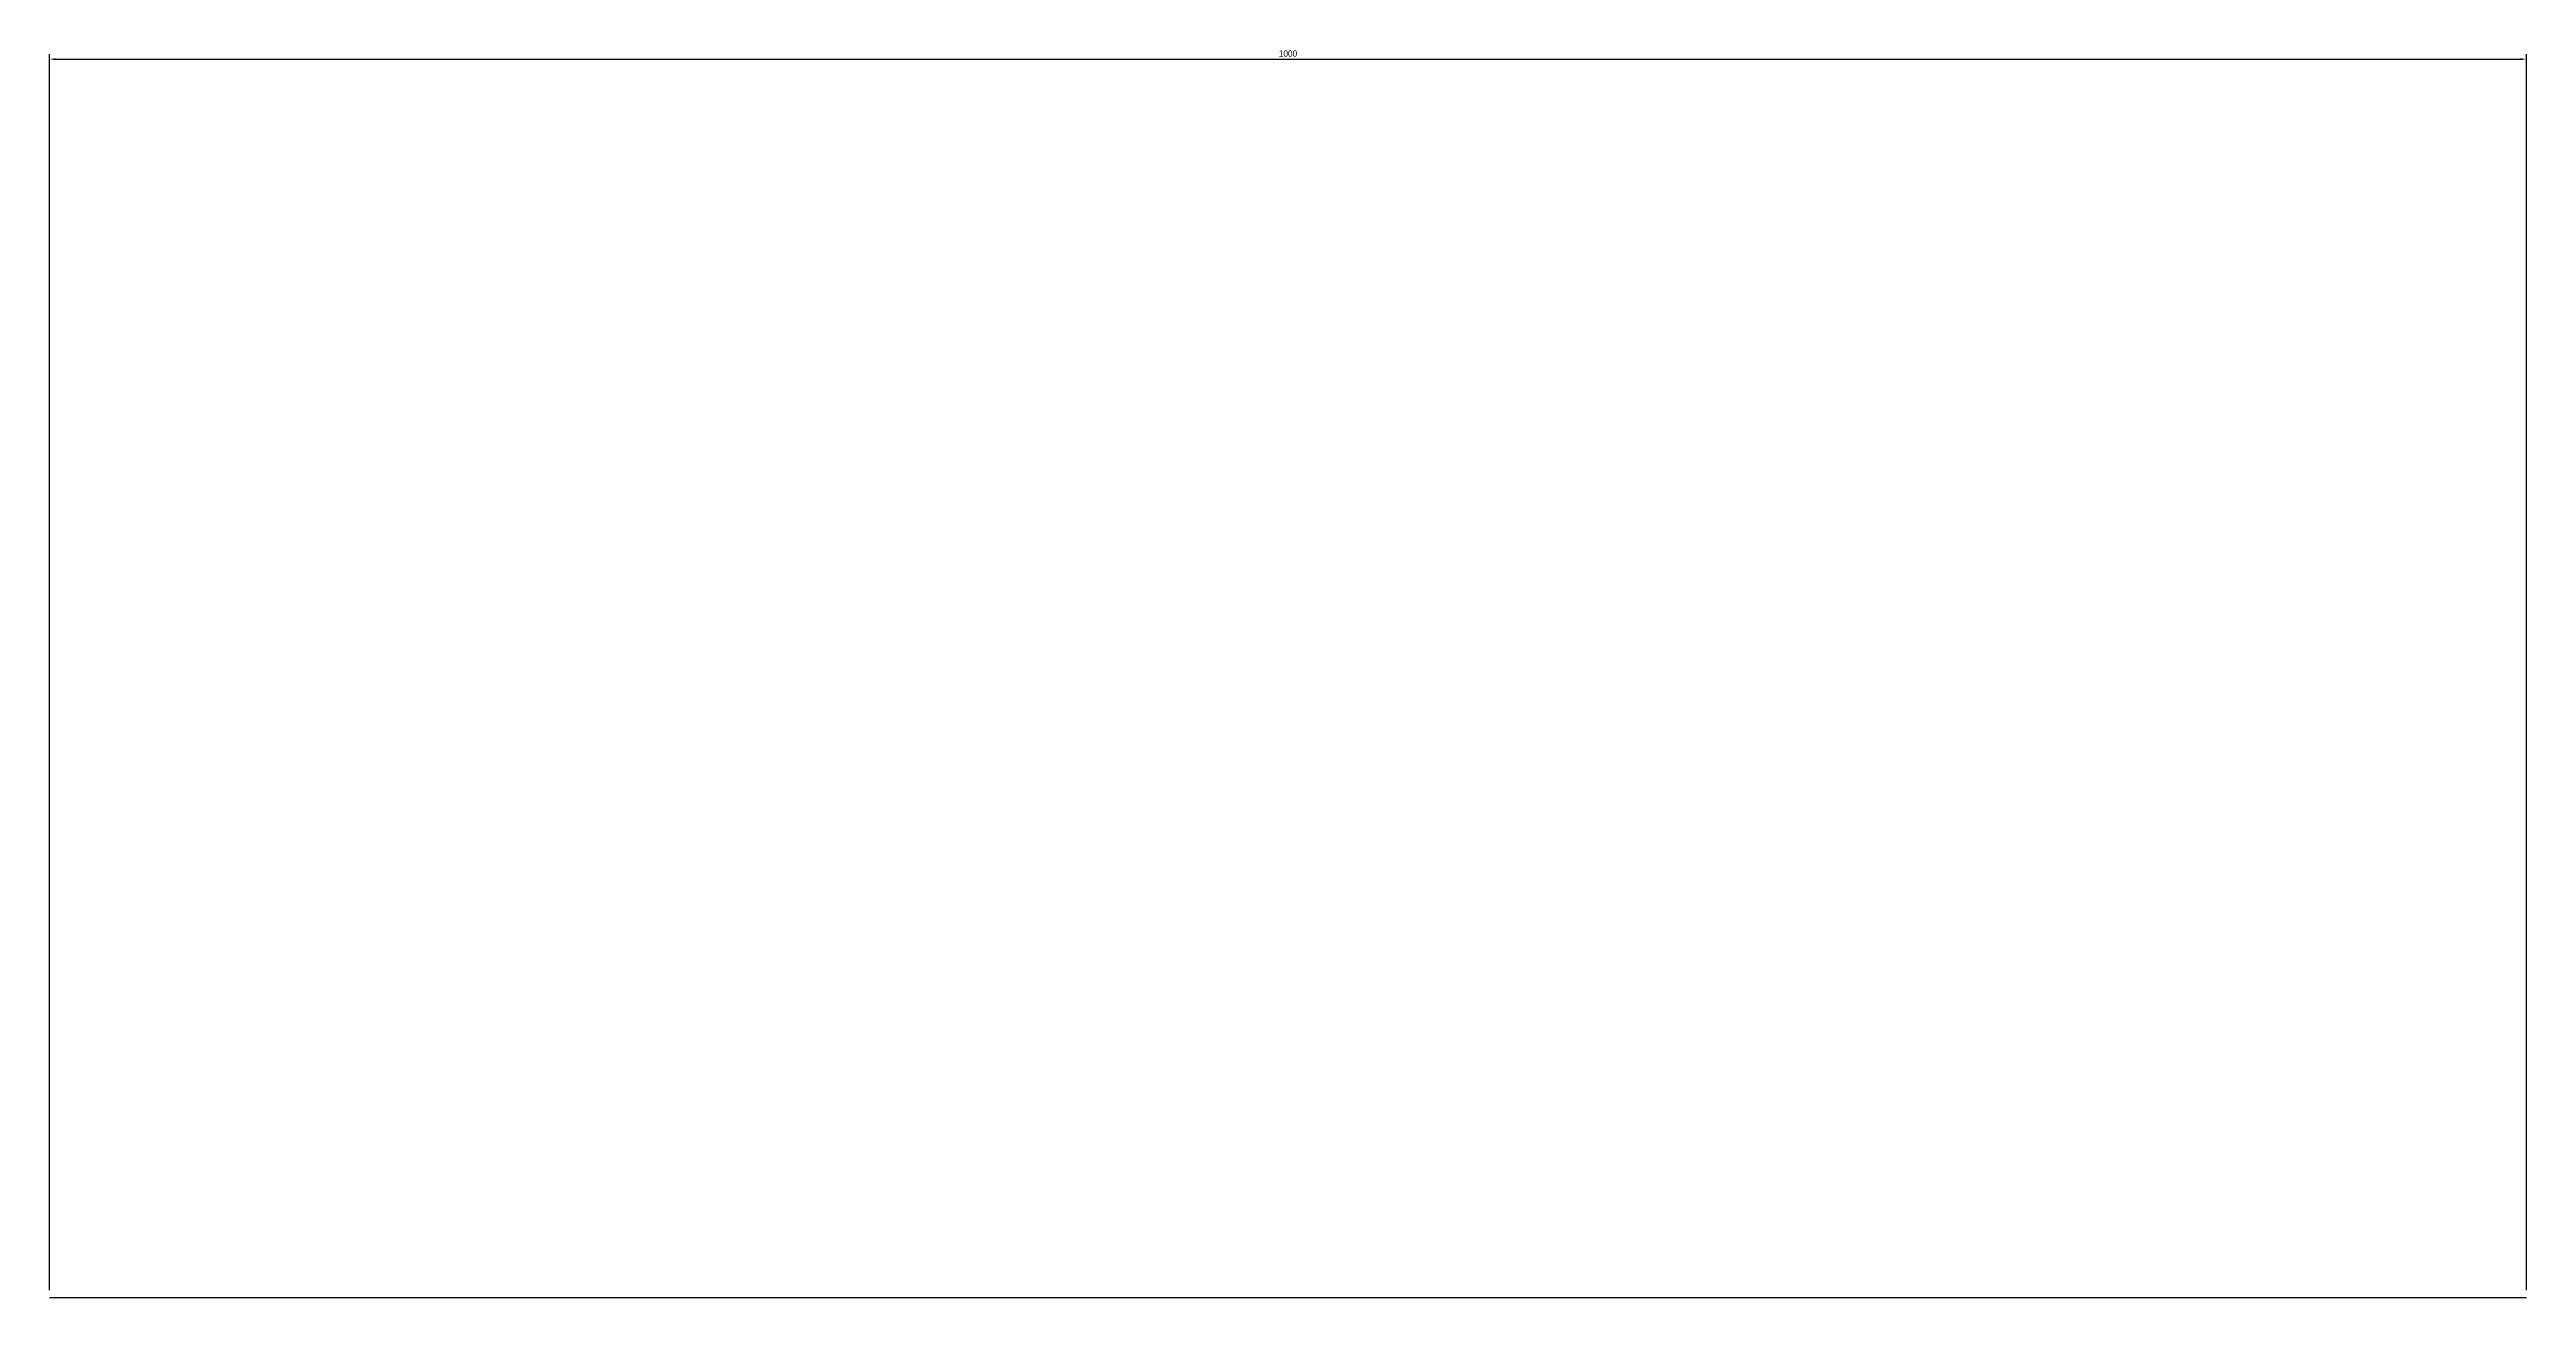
# Model space of a CAD drawing. Header units: millimetres. Extents: x 0 to 1000, y 0 to 504.
import ezdxf

# ---------------------------------------------------------------- set-up
doc = ezdxf.new("R2010")
doc.units = ezdxf.units.MM
doc.layers.add('0-STRUCTURAL-TEST', color=1, linetype='Continuous')
doc.layers.add('2-DIMENSIONS-LINEAR', color=7, linetype='Continuous')
doc.dimstyles.new('STRUCTURAL', dxfattribs={"dimtxt": 2.5, "dimasz": 2.5, "dimexe": 2, "dimexo": 3, "dimgap": 1, "dimtad": 1, "dimdec": 0, "dimcen": 2.5, "dimazin": 3, "dimtfac": 1, "dimtmove": 0, "dimatfit": 3})

msp = doc.modelspace()

# ---------------------------------------------------------------- linework, layer by layer
at = {"layer": '0-STRUCTURAL-TEST'}
msp.add_line((0, 0), (1000, 0), dxfattribs=at)

# ---------------------------------------------------------------- dimensions: what is measured, and where the dimension line sits
at = {"layer": '2-DIMENSIONS-LINEAR'}
msp.add_linear_dim(base=(0, 500), p1=(0, 0), p2=(1000, 0), dimstyle='STRUCTURAL', dxfattribs=at).render()

doc.saveas('drawing.dxf')
